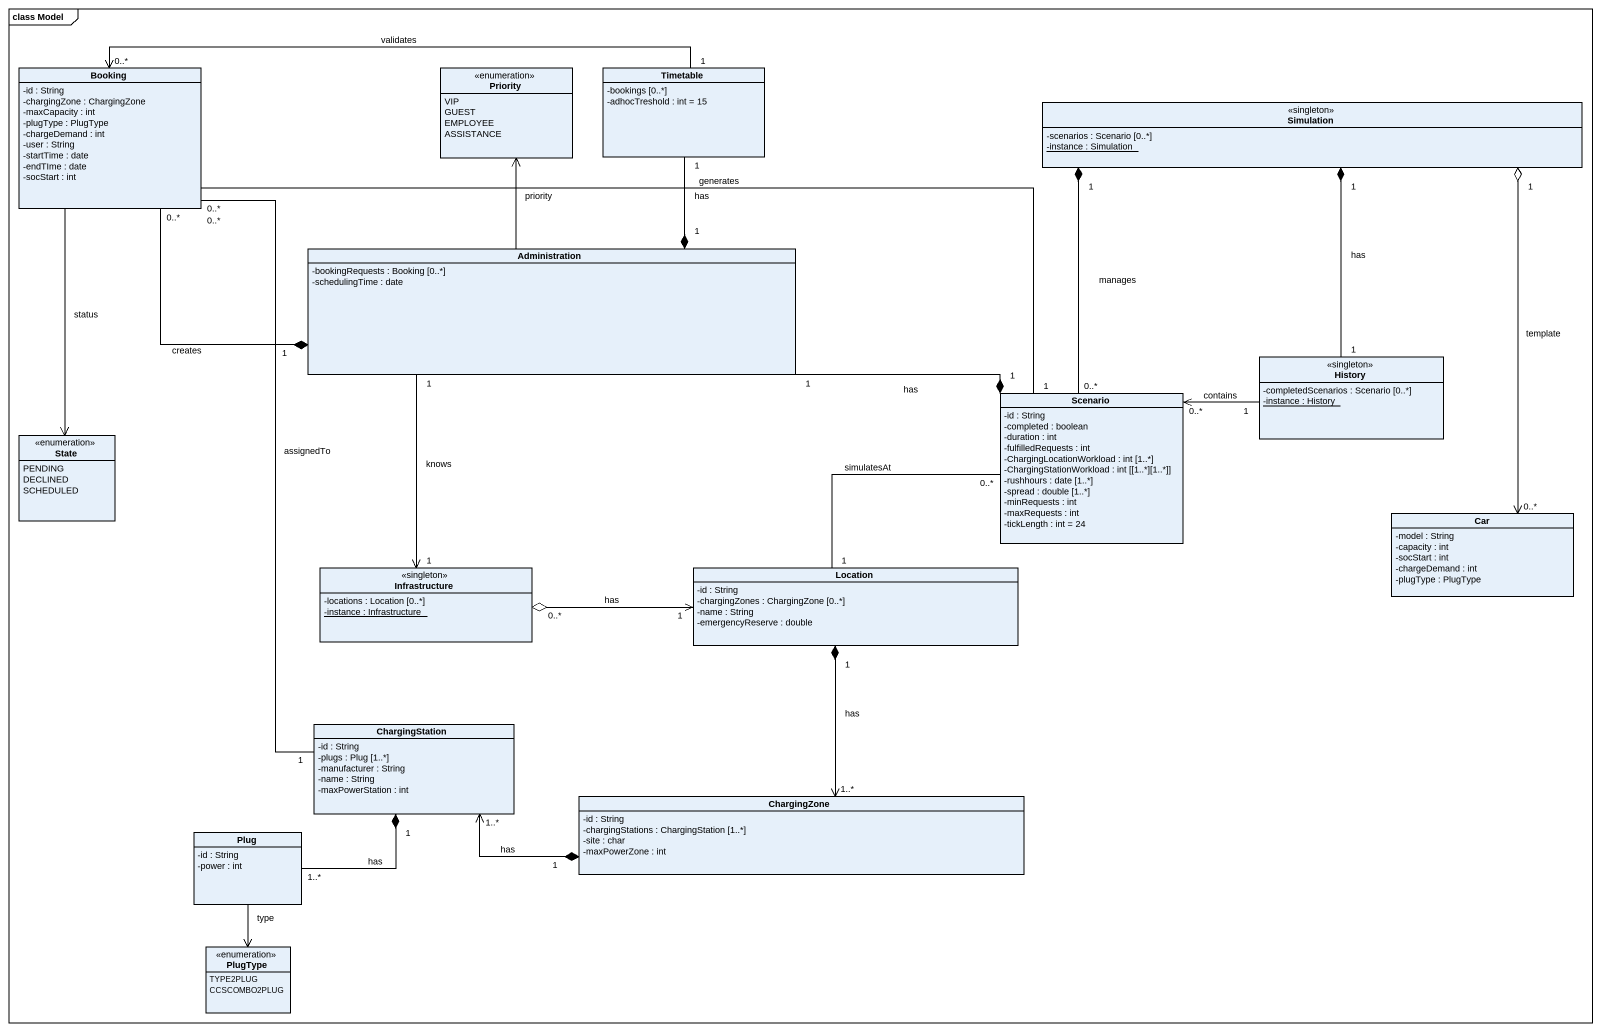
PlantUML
@startuml
mainframe class Model
hide circle
hide empty members
skinparam classAttributeIconSize 0
class Booking {
  -id : String
  -chargingZone : ChargingZone
  -maxCapacity : int
  -plugType : PlugType
  -chargeDemand : int
  -user : String
  -startTime : date
  -endTIme : date
  -socStart : int
}
enum Priority {
  VIP
  GUEST
  EMPLOYEE
  ASSISTANCE
}
class Timetable {
  -bookings [0..*]
  -adhocTreshold : int = 15
}
class Simulation <<singleton>> {
  -scenarios : Scenario [0..*]
  {static} -instance : Simulation
}
class Administration {
  -bookingRequests : Booking [0..*]
  -schedulingTime : date
}
class History <<singleton>> {
  -completedScenarios : Scenario [0..*]
  {static} -instance : History
}
class Scenario {
  -id : String
  -completed : boolean
  -duration : int
  -fulfilledRequests : int
  -ChargingLocationWorkload : int [1..*]
  -ChargingStationWorkload : int ~[~[1..*][1..*]]
  -rushhours : date [1..*]
  -spread : double [1..*]
  -minRequests : int
  -maxRequests : int
  -tickLength : int = 24
}
enum "State" as State_ {
  PENDING
  DECLINED
  SCHEDULED
}
class Car {
  -model : String
  -capacity : int
  -socStart : int
  -chargeDemand : int
  -plugType : PlugType
}
class Infrastructure <<singleton>> {
  -locations : Location [0..*]
  {static} -instance : Infrastructure
}
class Location {
  -id : String
  -chargingZones : ChargingZone [0..*]
  -name : String
  -emergencyReserve : double
}
class ChargingStation {
  -id : String
  -plugs : Plug [1..*]
  -manufacturer : String
  -name : String
  -maxPowerStation : int
}
class ChargingZone {
  -id : String
  -chargingStations : ChargingStation [1..*]
  -site : char
  -maxPowerZone : int
}
class Plug {
  -id : String
  -power : int
}
enum PlugType {
  TYPE2PLUG
  CCSCOMBO2PLUG
}
Booking --> State_ : status
Booking "0..*" -- "1" ChargingStation : assignedTo
Timetable "1" -left-> "0..*" Booking : validates
Simulation "1" *-- "1" History : has
Simulation "1" *-- "0..*" Scenario : manages
Simulation "1" o--> "0..*" Car : template
Administration "1" *-left- "0..*" Booking : creates
Administration -up-> Priority : priority
Administration "1" *-up- "1" Timetable : has
Administration "1" --> "1" Infrastructure : knows
History "1" -left-> "0..*" Scenario : contains
Scenario "1" -left- "0..*" Booking : generates
Scenario "1" *-left- "1" Administration : has
Scenario "0..*" -left- "1" Location : simulatesAt
Infrastructure "0..*" o-right-> "1" Location : has
Location "1" *--> "1..*" ChargingZone : has
ChargingStation "1" *-left- "1..*" Plug : has
ChargingZone "1" *-left-> "1..*" ChargingStation : has
Plug --> PlugType : type
@enduml
